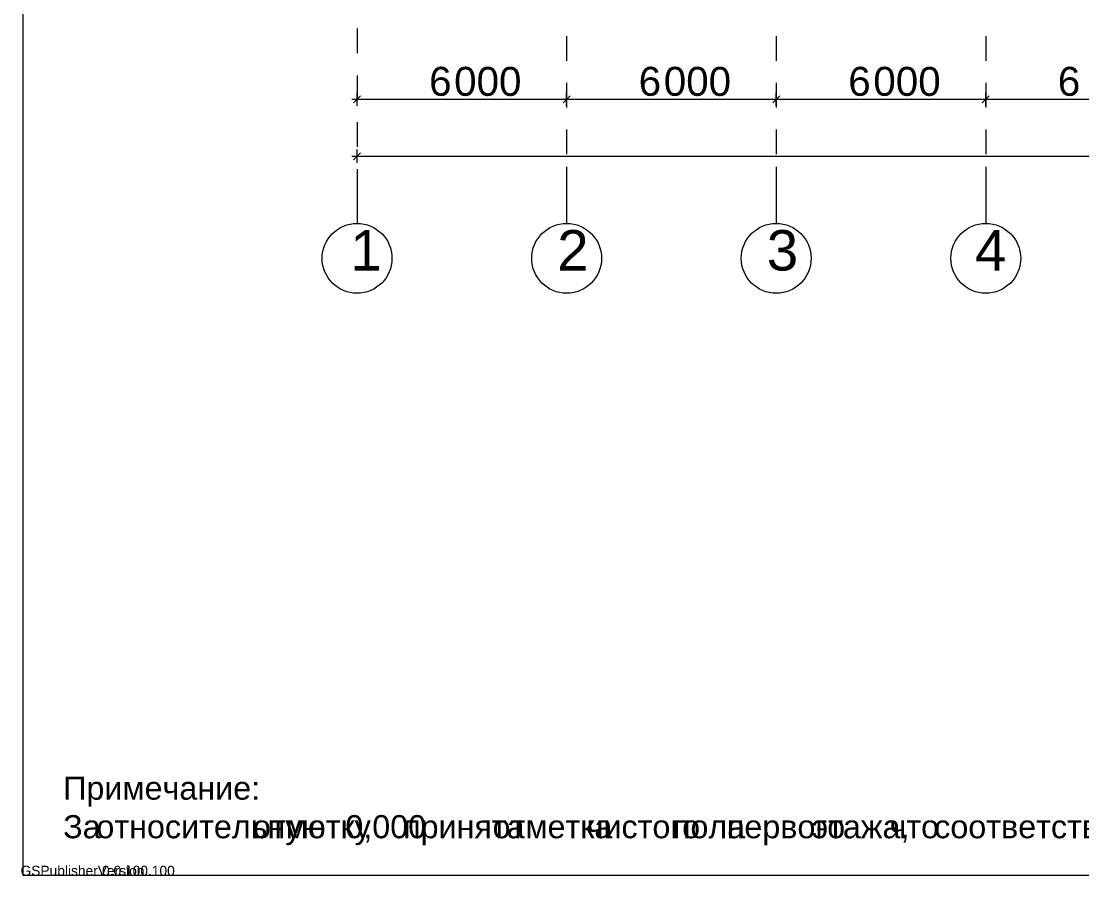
# Model space of a CAD drawing. Extents: x 8 to 21351, y 0 to 420.
# Drawn here: x 20427.5 to 20579.3, y 4.9 to 127.2 of the extents above; entities that cross this region are included whole.
import ezdxf

# ---------------------------------------------------------------- set-up
doc = ezdxf.new("R2010")
doc.units = 0
doc.styles.add('TEYPDFCAD_TEXT', font='arial.ttf')

msp = doc.modelspace()

# ---------------------------------------------------------------- linework, layer by layer
at = {"color": 7, "lineweight": 20}
for p, q in [((20427.71, 291.98), (20427.71, 4.98)), ((20427.71, 4.98), (20822.71, 4.98))]:
    msp.add_line(p, q, dxfattribs=at)
at = {"color": 7, "lineweight": 15}
for p, q in [((20475.57, 126.11), (20475.57, 122.58)), ((20505.57, 125.05), (20505.57, 121.52)), ((20535.57, 125.05), (20535.57, 121.52)), ((20565.57, 125.05), (20565.57, 121.52)), ((20475.57, 119.41), (20475.57, 115.88)), ((20475.57, 115.06), (20475.57, 116.94)), ((20505.57, 118.35), (20505.57, 114.82)), ((20505.57, 115.06), (20505.57, 116.94)), ((20535.57, 118.35), (20535.57, 114.82)), ((20535.57, 115.06), (20535.57, 116.94)), ((20565.57, 118.35), (20565.57, 114.82)), ((20565.57, 115.06), (20565.57, 116.94)), ((20474.82, 116), (20475.57, 116)), ((20476.07, 116.5), (20475.07, 115.5)), ((20475.57, 116), (20505.57, 116)), ((20506.07, 116.5), (20505.07, 115.5)), ((20505.57, 116), (20535.57, 116)), ((20536.07, 116.5), (20535.07, 115.5)), ((20535.57, 116), (20565.57, 116)), ((20566.07, 116.5), (20565.07, 115.5)), ((20565.57, 116), (20595.57, 116)), ((20475.57, 112.7), (20475.57, 109.18)), ((20505.57, 111.65), (20505.57, 108.12)), ((20535.57, 111.65), (20535.57, 108.12)), ((20565.57, 111.65), (20565.57, 108.12)), ((20474.82, 107.85), (20475.57, 107.85)), ((20476.07, 108.35), (20475.07, 107.35)), ((20475.57, 106.91), (20475.57, 108.79)), ((20475.57, 107.85), (20805.57, 107.85)), ((20505.57, 106.35), (20505.57, 103.24)), ((20535.57, 106.35), (20535.57, 103.24)), ((20565.57, 106.35), (20565.57, 103.24)), ((20475.57, 106), (20475.57, 103.24)), ((20475.57, 103.24), (20475.57, 98.24)), ((20505.57, 103.24), (20505.57, 98.24)), ((20535.57, 103.24), (20535.57, 98.24)), ((20565.57, 103.24), (20565.57, 98.24))]:
    msp.add_line(p, q, dxfattribs=at)
for centre in [(20475.57, 93.24), (20505.57, 93.24), (20535.57, 93.24), (20565.57, 93.24)]:
    msp.add_circle(centre, 5, dxfattribs=at)

# ---------------------------------------------------------------- texts
at = {"color": 7, "style": 'TEYPDFCAD_TEXT'}
for s, height, p in [('6', 4.14, (20485.88, 116.5)), ('000', 4.138, (20489.46, 116.5)), ('6', 4.14, (20515.88, 116.5)), ('000', 4.138, (20519.47, 116.5)), ('6', 4.14, (20545.88, 116.5)), ('000', 4.138, (20549.47, 116.5)), ('6', 4.14, (20575.88, 116.5))]:
    msp.add_text(s, height=height, rotation=-0.0974, dxfattribs=at).set_placement(p)
for s, height, p in [('1', 5.79, (20474.6, 91.49)), ('2', 5.79, (20504.22, 91.49)), ('3', 5.79, (20534.22, 91.49)), ('4', 5.79, (20564.02, 91.49)), ('Примечание:', 3.3091, (20433.5, 15.77)), ('За', 3.309, (20433.5, 10.25)), ('относительную', 3.3091, (20438.25, 10.25)), ('отметку', 3.309, (20460.65, 10.25)), ('0,000', 3.309, (20473.89, 10.25)), ('принята', 3.309, (20482.16, 10.25)), ('отметка', 3.309, (20494.97, 10.25)), ('чистого', 3.309, (20508.43, 10.25)), ('пола', 3.309, (20520.79, 10.25)), ('первого', 3.309, (20528.51, 10.25)), ('этажа,', 3.309, (20540.65, 10.25)), ('что', 3.309, (20551.79, 10.25)), ('соответствует', 3.3091, (20558.19, 10.25))]:
    msp.add_text(s, height=height, dxfattribs=at).set_placement(p)
at = {"color": 0, "true_color": 0xffffff, "style": 'TEYPDFCAD_TEXT'}
for s, p in [('GSPublisherVersion', (20427.39, 4.9)), ('0.0.100.100', (20439.06, 4.9))]:
    msp.add_text(s, height=1.4111, dxfattribs=at).set_placement(p)

doc.saveas('drawing.dxf')
